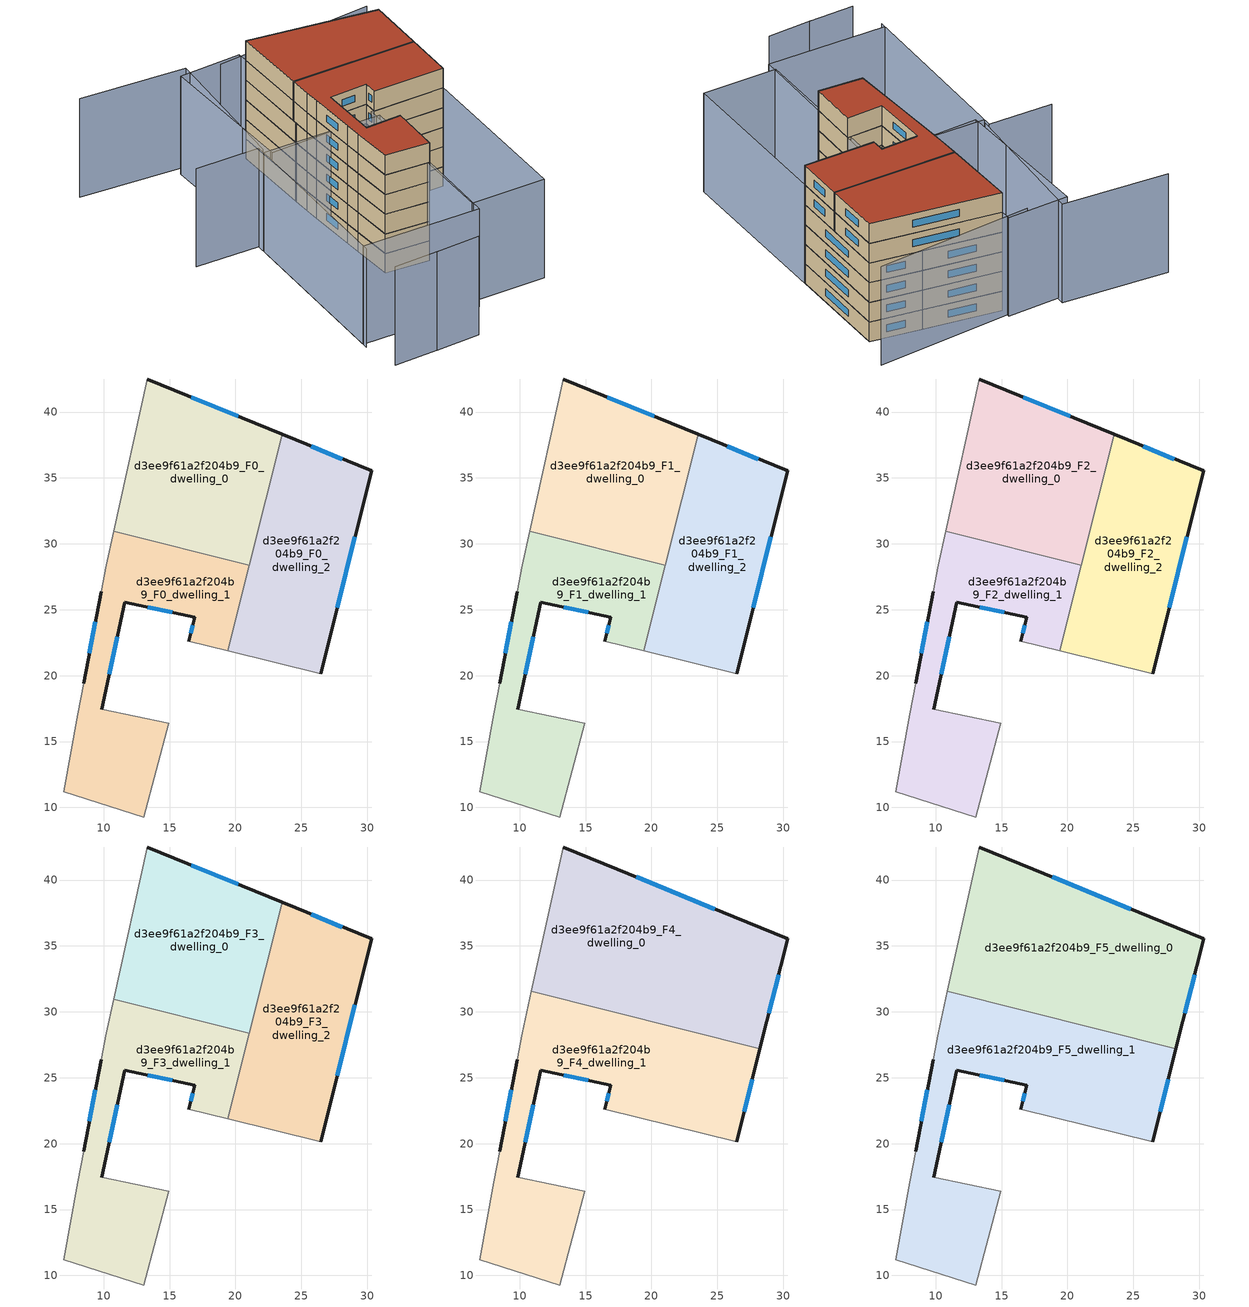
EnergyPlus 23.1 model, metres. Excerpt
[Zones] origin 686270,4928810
d3ee9f61a2f204b9_F0_dwelling_0
 floor ground (EU_floor_Construction): 21.05,28.36 23.55,38.31 13.31,42.51 10.76,30.95 z0
 wall outside (EU_wall_Construction): 13.31,42.51 23.55,38.31 z0:3
 wall adiabatic (EU_wall_Construction): 10.76,30.95 13.31,42.51 z0:3
 wall to d3ee9f61a2f204b9_F0_dwelling_1 (EU_wall_Construction): 21.05,28.36 10.76,30.95 z0:3
 wall to d3ee9f61a2f204b9_F0_dwelling_2 (EU_wall_Construction): 23.55,38.31 21.05,28.36 z0:3
 window (EU_Window_Construction): 16.64,41.14 20.22,39.67 z0.98:2.02
d3ee9f61a2f204b9_F0_dwelling_1
 floor ground (EU_floor_Construction): 13.04,9.27 14.93,16.4 9.86,17.46 11.61,25.57 16.92,24.43 16.46,22.61 19.42,21.88 21.05,28.36 10.76,30.95 10.19,28.37 9.81,26.36 8.48,19.43 8.05,17.08 6.99,11.2 z0
 wall outside (EU_wall_Construction): 8.48,19.43 9.81,26.36 / 16.46,22.61 16.92,24.43 11.61,25.57 9.86,17.46 z0:3
 wall adiabatic (EU_wall_Construction): 9.81,26.36 10.19,28.37 10.76,30.95 / 19.42,21.88 16.46,22.61 / 9.86,17.46 14.93,16.4 13.04,9.27 6.99,11.2 8.05,17.08 8.48,19.43 z0:3
 wall to d3ee9f61a2f204b9_F0_dwelling_2 (EU_wall_Construction): 21.05,28.36 19.42,21.88 z0:3
 window (EU_Window_Construction): 8.91,21.68 9.38,24.1 / 16.61,23.2 16.77,23.84 / 15.19,24.8 13.34,25.2 / 11.04,22.93 10.43,20.1 z0.98:2.02
d3ee9f61a2f204b9_F0_dwelling_2
 floor ground (EU_floor_Construction): 26.46,20.14 30.33,35.53 23.55,38.31 19.42,21.88 z0
 wall outside (EU_wall_Construction): 23.55,38.31 30.33,35.53 26.46,20.14 z0:3
 wall adiabatic (EU_wall_Construction): 26.46,20.14 19.42,21.88 z0:3
 window (EU_Window_Construction): 25.75,37.4 28.12,36.43 / 29.07,30.52 27.72,25.14 z0.98:2.02
d3ee9f61a2f204b9_F1_dwelling_0
 floor to d3ee9f61a2f204b9_F0_dwelling_0 (EU_floor_Construction): 21.05,28.36 23.55,38.31 13.31,42.51 10.76,30.95 z3
 wall outside (EU_wall_Construction): 13.31,42.51 23.55,38.31 z3:6
 wall adiabatic (EU_wall_Construction): 10.76,30.95 13.31,42.51 z3:6
 wall to d3ee9f61a2f204b9_F1_dwelling_1 (EU_wall_Construction): 21.05,28.36 10.76,30.95 z3:6
 wall to d3ee9f61a2f204b9_F1_dwelling_2 (EU_wall_Construction): 23.55,38.31 21.05,28.36 z3:6
 window (EU_Window_Construction): 16.64,41.14 20.22,39.67 z3.98:5.02
d3ee9f61a2f204b9_F1_dwelling_1
 floor to d3ee9f61a2f204b9_F0_dwelling_1 (EU_floor_Construction): 13.03,9.27 14.93,16.4 9.86,17.46 11.61,25.57 16.92,24.43 16.46,22.61 19.42,21.88 21.05,28.36 10.76,30.95 10.19,28.37 9.81,26.36 8.48,19.43 8.05,17.08 6.99,11.2 z3
 wall outside (EU_wall_Construction): 8.48,19.43 9.81,26.36 / 16.46,22.61 16.92,24.43 11.61,25.57 9.86,17.46 z3:6
 wall adiabatic (EU_wall_Construction): 9.81,26.36 10.19,28.37 10.76,30.95 / 19.42,21.88 16.46,22.61 / 9.86,17.46 14.93,16.4 13.04,9.27 6.99,11.2 8.05,17.08 8.48,19.43 z3:6
 wall to d3ee9f61a2f204b9_F1_dwelling_2 (EU_wall_Construction): 21.05,28.36 19.42,21.88 z3:6
 window (EU_Window_Construction): 8.91,21.68 9.38,24.1 / 16.61,23.2 16.77,23.84 / 15.19,24.8 13.34,25.2 / 11.04,22.93 10.43,20.1 z3.98:5.02
d3ee9f61a2f204b9_F1_dwelling_2
 floor to d3ee9f61a2f204b9_F0_dwelling_2 (EU_floor_Construction): 26.46,20.14 30.33,35.53 23.55,38.31 19.42,21.88 z3
 wall outside (EU_wall_Construction): 23.55,38.31 30.33,35.53 26.46,20.14 z3:6
 wall adiabatic (EU_wall_Construction): 26.46,20.14 19.42,21.88 z3:6
 window (EU_Window_Construction): 25.75,37.4 28.12,36.43 / 29.07,30.52 27.72,25.14 z3.98:5.02
d3ee9f61a2f204b9_F2_dwelling_0
 floor to d3ee9f61a2f204b9_F1_dwelling_0 (EU_floor_Construction): 21.05,28.36 23.55,38.31 13.31,42.51 10.76,30.95 z6
 wall outside (EU_wall_Construction): 13.31,42.51 23.55,38.31 z6:9
 wall adiabatic (EU_wall_Construction): 10.76,30.95 13.31,42.51 z6:9
 wall to d3ee9f61a2f204b9_F2_dwelling_1 (EU_wall_Construction): 21.05,28.36 10.76,30.95 z6:9
 wall to d3ee9f61a2f204b9_F2_dwelling_2 (EU_wall_Construction): 23.55,38.31 21.05,28.36 z6:9
 window (EU_Window_Construction): 16.64,41.14 20.22,39.67 z6.98:8.02
d3ee9f61a2f204b9_F2_dwelling_1
 floor to d3ee9f61a2f204b9_F1_dwelling_1 (EU_floor_Construction): 13.03,9.27 14.93,16.4 9.86,17.46 11.61,25.57 16.92,24.43 16.46,22.61 19.42,21.88 21.05,28.36 10.76,30.95 10.19,28.37 9.81,26.36 8.48,19.43 8.05,17.08 6.99,11.2 z6
 wall outside (EU_wall_Construction): 8.48,19.43 9.81,26.36 / 16.46,22.61 16.92,24.43 11.61,25.57 9.86,17.46 z6:9
 wall adiabatic (EU_wall_Construction): 9.81,26.36 10.19,28.37 10.76,30.95 / 19.42,21.88 16.46,22.61 / 9.86,17.46 14.93,16.4 13.04,9.27 6.99,11.2 8.05,17.08 8.48,19.43 z6:9
 wall to d3ee9f61a2f204b9_F2_dwelling_2 (EU_wall_Construction): 21.05,28.36 19.42,21.88 z6:9
 window (EU_Window_Construction): 8.91,21.68 9.38,24.1 / 16.61,23.2 16.77,23.84 / 15.19,24.8 13.34,25.2 / 11.04,22.93 10.43,20.1 z6.98:8.02
d3ee9f61a2f204b9_F2_dwelling_2
 floor to d3ee9f61a2f204b9_F1_dwelling_2 (EU_floor_Construction): 26.46,20.14 30.33,35.53 23.55,38.31 19.42,21.88 z6
 wall outside (EU_wall_Construction): 23.55,38.31 30.33,35.53 26.46,20.14 z6:9
 wall adiabatic (EU_wall_Construction): 26.46,20.14 19.42,21.88 z6:9
 window (EU_Window_Construction): 25.75,37.4 28.12,36.43 / 29.07,30.52 27.72,25.14 z6.98:8.02
d3ee9f61a2f204b9_F3_dwelling_0
 floor to d3ee9f61a2f204b9_F2_dwelling_0 (EU_floor_Construction): 21.05,28.36 23.55,38.31 13.31,42.51 10.76,30.95 z9
 wall outside (EU_wall_Construction): 13.31,42.51 23.55,38.31 z9:12
 wall adiabatic (EU_wall_Construction): 10.76,30.95 13.31,42.51 z9:12
 wall to d3ee9f61a2f204b9_F3_dwelling_1 (EU_wall_Construction): 21.05,28.36 10.76,30.95 z9:12
 wall to d3ee9f61a2f204b9_F3_dwelling_2 (EU_wall_Construction): 23.55,38.31 21.05,28.36 z9:12
 window (EU_Window_Construction): 16.64,41.14 20.22,39.67 z9.98:11.02
d3ee9f61a2f204b9_F3_dwelling_1
 floor to d3ee9f61a2f204b9_F2_dwelling_1 (EU_floor_Construction): 13.03,9.27 14.93,16.4 9.86,17.46 11.61,25.57 16.92,24.43 16.46,22.61 19.42,21.88 21.05,28.36 10.76,30.95 10.19,28.37 9.81,26.36 8.48,19.43 8.05,17.08 6.99,11.2 z9
 wall outside (EU_wall_Construction): 8.48,19.43 9.81,26.36 / 16.46,22.61 16.92,24.43 11.61,25.57 9.86,17.46 z9:12
 wall adiabatic (EU_wall_Construction): 9.81,26.36 10.19,28.37 10.76,30.95 / 19.42,21.88 16.46,22.61 / 9.86,17.46 14.93,16.4 13.04,9.27 6.99,11.2 8.05,17.08 8.48,19.43 z9:12
 wall to d3ee9f61a2f204b9_F3_dwelling_2 (EU_wall_Construction): 21.05,28.36 19.42,21.88 z9:12
 window (EU_Window_Construction): 8.91,21.68 9.38,24.1 / 16.61,23.2 16.77,23.84 / 15.19,24.8 13.34,25.2 / 11.04,22.93 10.43,20.1 z9.98:11.02
d3ee9f61a2f204b9_F3_dwelling_2
 floor to d3ee9f61a2f204b9_F2_dwelling_2 (EU_floor_Construction): 26.46,20.14 30.33,35.53 23.55,38.31 19.42,21.88 z9
 wall outside (EU_wall_Construction): 23.55,38.31 30.33,35.53 26.46,20.14 z9:12
 wall adiabatic (EU_wall_Construction): 26.46,20.14 19.42,21.88 z9:12
 window (EU_Window_Construction): 25.75,37.4 28.12,36.43 / 29.07,30.52 27.72,25.14 z9.98:11.02
d3ee9f61a2f204b9_F4_dwelling_0
 floor to d3ee9f61a2f204b9_F3_dwelling_0 (EU_floor_Construction): 21.2,28.96 23.55,38.31 13.31,42.51 10.89,31.55 z12
 floor to d3ee9f61a2f204b9_F3_dwelling_2 (EU_floor_Construction): 28.23,27.19 30.33,35.53 23.55,38.31 21.2,28.96 z12
 wall outside (EU_wall_Construction): 13.31,42.51 30.33,35.53 28.23,27.19 z12:15
 wall adiabatic (EU_wall_Construction): 10.89,31.55 13.31,42.51 z12:15
 wall to d3ee9f61a2f204b9_F4_dwelling_1 (EU_wall_Construction): 28.23,27.19 10.89,31.55 z12:15
 window (EU_Window_Construction): 18.84,40.24 24.79,37.8 / 29.65,32.82 28.91,29.9 z12.98:14.02
d3ee9f61a2f204b9_F4_dwelling_1
 floor to d3ee9f61a2f204b9_F3_dwelling_0 (EU_floor_Construction): 21.05,28.36 21.2,28.96 10.89,31.55 10.76,30.95 z12
 floor to d3ee9f61a2f204b9_F3_dwelling_1 (EU_floor_Construction): 13.03,9.27 14.93,16.4 9.86,17.46 11.61,25.57 16.92,24.43 16.46,22.61 19.42,21.88 21.05,28.36 10.76,30.95 10.19,28.37 9.81,26.36 8.48,19.43 8.05,17.08 6.99,11.2 z12
 floor to d3ee9f61a2f204b9_F3_dwelling_2 (EU_floor_Construction): 26.46,20.14 28.23,27.19 21.2,28.96 19.42,21.88 z12
 wall outside (EU_wall_Construction): 28.23,27.19 26.46,20.14 / 16.46,22.61 16.92,24.43 11.61,25.57 9.86,17.46 / 8.48,19.43 9.81,26.36 z12:15
 wall adiabatic (EU_wall_Construction): 26.46,20.14 16.46,22.61 / 9.86,17.46 14.93,16.4 13.04,9.27 6.99,11.2 8.05,17.08 8.48,19.43 / 9.81,26.36 10.19,28.37 10.89,31.55 z12:15
 window (EU_Window_Construction): 27.66,24.9 27.03,22.43 / 16.61,23.2 16.77,23.84 / 15.19,24.8 13.34,25.2 / 11.04,22.93 10.43,20.1 / 8.91,21.68 9.38,24.1 z12.98:14.02
d3ee9f61a2f204b9_F5_dwelling_0
 floor to d3ee9f61a2f204b9_F4_dwelling_0 (EU_floor_Construction): 28.23,27.19 30.33,35.53 13.31,42.51 10.89,31.55 z15
 wall outside (EU_wall_Construction): 13.31,42.51 30.33,35.53 28.23,27.19 z15:18
 wall adiabatic (EU_wall_Construction): 10.89,31.55 13.31,42.51 z15:18
 wall to d3ee9f61a2f204b9_F5_dwelling_1 (EU_wall_Construction): 28.23,27.19 10.89,31.55 z15:18
 window (EU_Window_Construction): 18.84,40.24 24.79,37.8 / 29.65,32.82 28.91,29.9 z15.98:17.02
 roof outside (EU_roof_Construction): 30.33,35.53 28.23,27.19 10.89,31.55 13.31,42.51 z18
d3ee9f61a2f204b9_F5_dwelling_1
 floor to d3ee9f61a2f204b9_F4_dwelling_1 (EU_floor_Construction): 26.46,20.14 28.23,27.19 10.89,31.55 10.19,28.37 9.81,26.36 8.48,19.43 8.05,17.08 6.99,11.2 13.03,9.27 14.93,16.4 9.86,17.46 11.61,25.57 16.92,24.43 16.46,22.61 z15
 wall outside (EU_wall_Construction): 28.23,27.19 26.46,20.14 / 16.46,22.61 16.92,24.43 11.61,25.57 9.86,17.46 / 8.48,19.43 9.81,26.36 z15:18
 wall adiabatic (EU_wall_Construction): 26.46,20.14 16.46,22.61 / 9.86,17.46 14.93,16.4 13.04,9.27 6.99,11.2 8.05,17.08 8.48,19.43 / 9.81,26.36 10.19,28.37 10.89,31.55 z15:18
 window (EU_Window_Construction): 27.66,24.9 27.03,22.43 / 16.61,23.2 16.77,23.84 / 15.19,24.8 13.34,25.2 / 11.04,22.93 10.43,20.1 / 8.91,21.68 9.38,24.1 z15.98:17.02
 roof outside (EU_roof_Construction): 28.23,27.19 26.46,20.14 16.46,22.61 16.92,24.43 11.61,25.57 9.86,17.46 14.93,16.4 13.04,9.27 6.99,11.2 8.05,17.08 8.48,19.43 9.81,26.36 10.19,28.37 10.89,31.55 z18
shading: -0.96,-5.92 5.29,-7.2 / -7.16,-4.57 -0.8,-5.92 / -8.91,29.38 0.03,27.01 / 0.03,27.01 -6.86,0.93 / -7.84,51.21 6.63,46.62 / 6.63,46.62 0.23,26.44 / 33.04,40.36 10.4,44.05 / 26.46,20.14 20.47,-3.85 / 20.47,-3.85 10.07,-1.25 / 10.07,-1.25 16.06,22.73 / 16.06,22.73 26.46,20.14 / -6.67,1.67 -0.29,25.78 / -0.29,25.78 16.25,21.41 / 16.25,21.41 9.87,-2.71 / 9.87,-2.71 -6.67,1.67 / 13.61,43.92 9.21,23.22 / 9.21,23.22 0.51,25.07 / 0.51,25.07 4.91,45.77 / 4.91,45.77 13.61,43.92 z0:15
[Building]
EU S2 Campaign: North Axis=0; Terrain=City; Solar Distribution=FullExterior
[Site:Location]
Bologna: Latitude=44.5; Longitude=11.25; Time Zone=1; Elevation=37
[SizingPeriod:WeatherFileDays]
AnnualSizingPeriod: Begin Month=1; Begin Day of Month=1; End Month=12; End Day of Month=31; Day of Week for Start Day=Monday; Use Weather File Daylight Saving Period=No; Use Weather File Rain and Snow Indicators=No
[MATERIAL]
EU_InternalMass_Material: Roughness=MediumRough; Thickness=0.1; Conductivity=1; Density=1800; Specific Heat=900; Thermal Absorptance=0.9; Solar Absorptance=0.7; Visible Absorptance=0.7
[MATERIAL:NOMASS] Roughness=MediumRough; Thermal Absorptance=0.9; Solar Absorptance=0.7; Visible Absorptance=0.7
Name | Thermal Resistance
EU_wall_NoMass | 0.905828
EU_roof_NoMass | 0.37593
EU_floor_NoMass | 0.67114
[WINDOWMATERIAL:SIMPLEGLAZINGSYSTEM]
EU_Window_SimpleGlazing: UFactor=4.52486; Solar Heat Gain Coefficient=0.85; Visible Transmittance=0.85
[CONSTRUCTION]
EU_wall_Construction: EU_wall_NoMass
EU_roof_Construction: EU_roof_NoMass
EU_floor_Construction: EU_floor_NoMass
EU_InternalMass_Construction: EU_InternalMass_Material
EU_Window_Construction: EU_Window_SimpleGlazing
[ZONE] Type=1; Multiplier=1; Ceiling Height=autocalculate; Floor Area=autocalculate; Part of Total Floor Area=Yes
Name | Volume
d3ee9f61a2f204b9_F0_dwelling_0 | 356.921
d3ee9f61a2f204b9_F1_dwelling_0; d3ee9f61a2f204b9_F2_dwelling_0; d3ee9f61a2f204b9_F3_dwelling_0 | 356.92
d3ee9f61a2f204b9_F4_dwelling_0 | 535.384
d3ee9f61a2f204b9_F5_dwelling_0 | 535.397
d3ee9f61a2f204b9_F0_dwelling_1 | 356.944
d3ee9f61a2f204b9_F1_dwelling_1; d3ee9f61a2f204b9_F2_dwelling_1; d3ee9f61a2f204b9_F3_dwelling_1; d3ee9f61a2f204b9_F1_dwelling_2; d3ee9f61a2f204b9_F2_dwelling_2; d3ee9f61a2f204b9_F3_dwelling_2 | 356.945
d3ee9f61a2f204b9_F4_dwelling_1 | 535.414
d3ee9f61a2f204b9_F5_dwelling_1 | 535.418
d3ee9f61a2f204b9_F0_dwelling_2 | 356.946
[INTERNALMASS] Construction=EU_InternalMass_Construction
Name | Zone or ZoneList | Surface Area
d3ee9f61a2f204b9_F0_dwelling_0_EU_InternalMass | d3ee9f61a2f204b9_F0_dwelling_0 | 118.975
d3ee9f61a2f204b9_F0_dwelling_1_EU_InternalMass | d3ee9f61a2f204b9_F0_dwelling_1 | 118.982
d3ee9f61a2f204b9_F0_dwelling_2_EU_InternalMass | d3ee9f61a2f204b9_F0_dwelling_2 | 118.982
d3ee9f61a2f204b9_F1_dwelling_0_EU_InternalMass | d3ee9f61a2f204b9_F1_dwelling_0 | 118.975
d3ee9f61a2f204b9_F1_dwelling_1_EU_InternalMass | d3ee9f61a2f204b9_F1_dwelling_1 | 118.982
d3ee9f61a2f204b9_F1_dwelling_2_EU_InternalMass | d3ee9f61a2f204b9_F1_dwelling_2 | 118.982
d3ee9f61a2f204b9_F2_dwelling_0_EU_InternalMass | d3ee9f61a2f204b9_F2_dwelling_0 | 118.975
d3ee9f61a2f204b9_F2_dwelling_1_EU_InternalMass | d3ee9f61a2f204b9_F2_dwelling_1 | 118.982
d3ee9f61a2f204b9_F2_dwelling_2_EU_InternalMass | d3ee9f61a2f204b9_F2_dwelling_2 | 118.982
d3ee9f61a2f204b9_F3_dwelling_0_EU_InternalMass | d3ee9f61a2f204b9_F3_dwelling_0 | 118.975
d3ee9f61a2f204b9_F3_dwelling_1_EU_InternalMass | d3ee9f61a2f204b9_F3_dwelling_1 | 118.982
d3ee9f61a2f204b9_F3_dwelling_2_EU_InternalMass | d3ee9f61a2f204b9_F3_dwelling_2 | 118.982
d3ee9f61a2f204b9_F4_dwelling_0_EU_InternalMass | d3ee9f61a2f204b9_F4_dwelling_0 | 178.466
d3ee9f61a2f204b9_F4_dwelling_1_EU_InternalMass | d3ee9f61a2f204b9_F4_dwelling_1 | 178.472
d3ee9f61a2f204b9_F5_dwelling_0_EU_InternalMass | d3ee9f61a2f204b9_F5_dwelling_0 | 178.466
d3ee9f61a2f204b9_F5_dwelling_1_EU_InternalMass | d3ee9f61a2f204b9_F5_dwelling_1 | 178.472
[OTHEREQUIPMENT] Fuel Type=Electricity; Design Level Calculation Method=Watts/Area; Power per Zone Floor Area=1; Fraction Latent=0; Fraction Radiant=0; Fraction Lost=0; Carbon Dioxide Generation Rate=0; EndUse Subcategory=EU_Step8_InternalGains
Name | Zone or ZoneList or Space or SpaceList | Schedule
EU_Step8_InternalGain_d3ee9f61a2f204b9_F0_dwelling_0_f000 | d3ee9f61a2f204b9_F0_dwelling_0 | EU_Step8_GainSchedule_d3ee9f61a2f204b9_F0_dwelling_0_f000
EU_Step8_InternalGain_d3ee9f61a2f204b9_F0_dwelling_1_f000 | d3ee9f61a2f204b9_F0_dwelling_1 | EU_Step8_GainSchedule_d3ee9f61a2f204b9_F0_dwelling_1_f000
EU_Step8_InternalGain_d3ee9f61a2f204b9_F0_dwelling_2_f000 | d3ee9f61a2f204b9_F0_dwelling_2 | EU_Step8_GainSchedule_d3ee9f61a2f204b9_F0_dwelling_2_f000
EU_Step8_InternalGain_d3ee9f61a2f204b9_F1_dwelling_0_f000 | d3ee9f61a2f204b9_F1_dwelling_0 | EU_Step8_GainSchedule_d3ee9f61a2f204b9_F1_dwelling_0_f000
EU_Step8_InternalGain_d3ee9f61a2f204b9_F1_dwelling_1_f000 | d3ee9f61a2f204b9_F1_dwelling_1 | EU_Step8_GainSchedule_d3ee9f61a2f204b9_F1_dwelling_1_f000
EU_Step8_InternalGain_d3ee9f61a2f204b9_F1_dwelling_2_f000 | d3ee9f61a2f204b9_F1_dwelling_2 | EU_Step8_GainSchedule_d3ee9f61a2f204b9_F1_dwelling_2_f000
EU_Step8_InternalGain_d3ee9f61a2f204b9_F2_dwelling_0_f000 | d3ee9f61a2f204b9_F2_dwelling_0 | EU_Step8_GainSchedule_d3ee9f61a2f204b9_F2_dwelling_0_f000
EU_Step8_InternalGain_d3ee9f61a2f204b9_F2_dwelling_1_f000 | d3ee9f61a2f204b9_F2_dwelling_1 | EU_Step8_GainSchedule_d3ee9f61a2f204b9_F2_dwelling_1_f000
EU_Step8_InternalGain_d3ee9f61a2f204b9_F2_dwelling_2_f000 | d3ee9f61a2f204b9_F2_dwelling_2 | EU_Step8_GainSchedule_d3ee9f61a2f204b9_F2_dwelling_2_f000
EU_Step8_InternalGain_d3ee9f61a2f204b9_F3_dwelling_0_f000 | d3ee9f61a2f204b9_F3_dwelling_0 | EU_Step8_GainSchedule_d3ee9f61a2f204b9_F3_dwelling_0_f000
EU_Step8_InternalGain_d3ee9f61a2f204b9_F3_dwelling_1_f000 | d3ee9f61a2f204b9_F3_dwelling_1 | EU_Step8_GainSchedule_d3ee9f61a2f204b9_F3_dwelling_1_f000
EU_Step8_InternalGain_d3ee9f61a2f204b9_F3_dwelling_2_f000 | d3ee9f61a2f204b9_F3_dwelling_2 | EU_Step8_GainSchedule_d3ee9f61a2f204b9_F3_dwelling_2_f000
EU_Step8_InternalGain_d3ee9f61a2f204b9_F4_dwelling_0_f000 | d3ee9f61a2f204b9_F4_dwelling_0 | EU_Step8_GainSchedule_d3ee9f61a2f204b9_F4_dwelling_0_f000
EU_Step8_InternalGain_d3ee9f61a2f204b9_F4_dwelling_1_f000 | d3ee9f61a2f204b9_F4_dwelling_1 | EU_Step8_GainSchedule_d3ee9f61a2f204b9_F4_dwelling_1_f000
EU_Step8_InternalGain_d3ee9f61a2f204b9_F5_dwelling_0_f000 | d3ee9f61a2f204b9_F5_dwelling_0 | EU_Step8_GainSchedule_d3ee9f61a2f204b9_F5_dwelling_0_f000
EU_Step8_InternalGain_d3ee9f61a2f204b9_F5_dwelling_1_f000 | d3ee9f61a2f204b9_F5_dwelling_1 | EU_Step8_GainSchedule_d3ee9f61a2f204b9_F5_dwelling_1_f000
[ZONEVENTILATION:DESIGNFLOWRATE] Schedule=EU_AlwaysOn; Design Flow Rate Calculation Method=AirChanges/Hour; Air Changes per Hour=0.73129; Ventilation Type=Natural; Fan Pressure Rise=0; Fan Total Efficiency=1; Constant Term Coefficient=1; Temperature Term Coefficient=0; Velocity Term Coefficient=0; Velocity Squared Term Coefficient=0; Minimum Indoor Temperature=-100; Maximum Indoor Temperature=100; Delta Temperature=-100; Minimum Outdoor Temperature=-100; Maximum Outdoor Temperature=100; Maximum Wind Speed=40
Name | Zone or ZoneList or Space or SpaceList
EU_ConstantAir_d3ee9f61a2f204b9_F0_dwelling_0 | d3ee9f61a2f204b9_F0_dwelling_0
EU_ConstantAir_d3ee9f61a2f204b9_F0_dwelling_1 | d3ee9f61a2f204b9_F0_dwelling_1
EU_ConstantAir_d3ee9f61a2f204b9_F0_dwelling_2 | d3ee9f61a2f204b9_F0_dwelling_2
EU_ConstantAir_d3ee9f61a2f204b9_F1_dwelling_0 | d3ee9f61a2f204b9_F1_dwelling_0
EU_ConstantAir_d3ee9f61a2f204b9_F1_dwelling_1 | d3ee9f61a2f204b9_F1_dwelling_1
EU_ConstantAir_d3ee9f61a2f204b9_F1_dwelling_2 | d3ee9f61a2f204b9_F1_dwelling_2
EU_ConstantAir_d3ee9f61a2f204b9_F2_dwelling_0 | d3ee9f61a2f204b9_F2_dwelling_0
EU_ConstantAir_d3ee9f61a2f204b9_F2_dwelling_1 | d3ee9f61a2f204b9_F2_dwelling_1
EU_ConstantAir_d3ee9f61a2f204b9_F2_dwelling_2 | d3ee9f61a2f204b9_F2_dwelling_2
EU_ConstantAir_d3ee9f61a2f204b9_F3_dwelling_0 | d3ee9f61a2f204b9_F3_dwelling_0
EU_ConstantAir_d3ee9f61a2f204b9_F3_dwelling_1 | d3ee9f61a2f204b9_F3_dwelling_1
EU_ConstantAir_d3ee9f61a2f204b9_F3_dwelling_2 | d3ee9f61a2f204b9_F3_dwelling_2
EU_ConstantAir_d3ee9f61a2f204b9_F4_dwelling_0 | d3ee9f61a2f204b9_F4_dwelling_0
EU_ConstantAir_d3ee9f61a2f204b9_F4_dwelling_1 | d3ee9f61a2f204b9_F4_dwelling_1
EU_ConstantAir_d3ee9f61a2f204b9_F5_dwelling_0 | d3ee9f61a2f204b9_F5_dwelling_0
EU_ConstantAir_d3ee9f61a2f204b9_F5_dwelling_1 | d3ee9f61a2f204b9_F5_dwelling_1
[HVACTEMPLATE:THERMOSTAT] Constant Heating Setpoint=20; Constant Cooling Setpoint=50
EU_HeatOnly_d3ee9f61a2f204b9_F0_dwelling_0; EU_HeatOnly_d3ee9f61a2f204b9_F0_dwelling_1; EU_HeatOnly_d3ee9f61a2f204b9_F0_dwelling_2; EU_HeatOnly_d3ee9f61a2f204b9_F1_dwelling_0; EU_HeatOnly_d3ee9f61a2f204b9_F1_dwelling_1; EU_HeatOnly_d3ee9f61a2f204b9_F1_dwelling_2; EU_HeatOnly_d3ee9f61a2f204b9_F2_dwelling_0; EU_HeatOnly_d3ee9f61a2f204b9_F2_dwelling_1; EU_HeatOnly_d3ee9f61a2f204b9_F2_dwelling_2; EU_HeatOnly_d3ee9f61a2f204b9_F3_dwelling_0; EU_HeatOnly_d3ee9f61a2f204b9_F3_dwelling_1; EU_HeatOnly_d3ee9f61a2f204b9_F3_dwelling_2; EU_HeatOnly_d3ee9f61a2f204b9_F4_dwelling_0; EU_HeatOnly_d3ee9f61a2f204b9_F4_dwelling_1; EU_HeatOnly_d3ee9f61a2f204b9_F5_dwelling_0; EU_HeatOnly_d3ee9f61a2f204b9_F5_dwelling_1
[HVACTEMPLATE:ZONE:IDEALLOADSAIRSYSTEM] System Availability Schedule=EU_AlwaysOn; Maximum Heating Supply Air Temperature=50; Minimum Cooling Supply Air Temperature=13; Maximum Heating Supply Air Humidity Ratio=0.0156; Minimum Cooling Supply Air Humidity Ratio=0.0077; Heating Limit=NoLimit; Cooling Limit=NoLimit; Heating Availability Schedule=EU_AlwaysOn; Cooling Availability Schedule=EU_CoolingOff; Dehumidification Control Type=ConstantSensibleHeatRatio; Cooling Sensible Heat Ratio=0.7; Dehumidification Setpoint=60; Humidification Control Type=None; Humidification Setpoint=30; Outdoor Air Method=None; Outdoor Air Flow Rate per Person=0.00944; Outdoor Air Flow Rate per Zone Floor Area=0; Outdoor Air Flow Rate per Zone=0; Demand Controlled Ventilation Type=None; Outdoor Air Economizer Type=NoEconomizer; Heat Recovery Type=None; Sensible Heat Recovery Effectiveness=0.7; Latent Heat Recovery Effectiveness=0.65
Name | Template Thermostat
d3ee9f61a2f204b9_F0_dwelling_0 | EU_HeatOnly_d3ee9f61a2f204b9_F0_dwelling_0
d3ee9f61a2f204b9_F0_dwelling_1 | EU_HeatOnly_d3ee9f61a2f204b9_F0_dwelling_1
d3ee9f61a2f204b9_F0_dwelling_2 | EU_HeatOnly_d3ee9f61a2f204b9_F0_dwelling_2
d3ee9f61a2f204b9_F1_dwelling_0 | EU_HeatOnly_d3ee9f61a2f204b9_F1_dwelling_0
d3ee9f61a2f204b9_F1_dwelling_1 | EU_HeatOnly_d3ee9f61a2f204b9_F1_dwelling_1
d3ee9f61a2f204b9_F1_dwelling_2 | EU_HeatOnly_d3ee9f61a2f204b9_F1_dwelling_2
d3ee9f61a2f204b9_F2_dwelling_0 | EU_HeatOnly_d3ee9f61a2f204b9_F2_dwelling_0
d3ee9f61a2f204b9_F2_dwelling_1 | EU_HeatOnly_d3ee9f61a2f204b9_F2_dwelling_1
d3ee9f61a2f204b9_F2_dwelling_2 | EU_HeatOnly_d3ee9f61a2f204b9_F2_dwelling_2
d3ee9f61a2f204b9_F3_dwelling_0 | EU_HeatOnly_d3ee9f61a2f204b9_F3_dwelling_0
d3ee9f61a2f204b9_F3_dwelling_1 | EU_HeatOnly_d3ee9f61a2f204b9_F3_dwelling_1
d3ee9f61a2f204b9_F3_dwelling_2 | EU_HeatOnly_d3ee9f61a2f204b9_F3_dwelling_2
d3ee9f61a2f204b9_F4_dwelling_0 | EU_HeatOnly_d3ee9f61a2f204b9_F4_dwelling_0
d3ee9f61a2f204b9_F4_dwelling_1 | EU_HeatOnly_d3ee9f61a2f204b9_F4_dwelling_1
d3ee9f61a2f204b9_F5_dwelling_0 | EU_HeatOnly_d3ee9f61a2f204b9_F5_dwelling_0
d3ee9f61a2f204b9_F5_dwelling_1 | EU_HeatOnly_d3ee9f61a2f204b9_F5_dwelling_1
[SIZING:ZONE] Zone Cooling Design Supply Air Temperature Input Method=SupplyAirTemperature; Zone Cooling Design Supply Air Temperature=13; Zone Heating Design Supply Air Temperature Input Method=SupplyAirTemperature; Zone Heating Design Supply Air Temperature=50; Zone Cooling Design Supply Air Humidity Ratio=0.008; Zone Heating Design Supply Air Humidity Ratio=0.008; Cooling Design Air Flow Method=DesignDay; Cooling Design Air Flow Rate=0; Cooling Minimum Air Flow per Zone Floor Area=0.000762; Cooling Minimum Air Flow=0; Cooling Minimum Air Flow Fraction=0.2; Heating Design Air Flow Method=DesignDay; Heating Design Air Flow Rate=0; Heating Maximum Air Flow per Zone Floor Area=0.002032; Heating Maximum Air Flow=0.141576; Heating Maximum Air Flow Fraction=0.3; Account for Dedicated Outdoor Air System=No; Dedicated Outdoor Air System Control Strategy=NeutralSupplyAir; Dedicated Outdoor Air Low Setpoint Temperature for Design=autosize; Dedicated Outdoor Air High Setpoint Temperature for Design=autosize; Zone Load Sizing Method=Sensible Load Only No Latent Load; Zone Latent Cooling Design Supply Air Humidity Ratio Input Method=HumidityRatioDifference; Zone Cooling Design Supply Air Humidity Ratio Difference=0.005; Zone Latent Heating Design Supply Air Humidity Ratio Input Method=HumidityRatioDifference; Zone Humidification Design Supply Air Humidity Ratio Difference=0.005
d3ee9f61a2f204b9_F0_dwelling_0; d3ee9f61a2f204b9_F0_dwelling_1; d3ee9f61a2f204b9_F0_dwelling_2; d3ee9f61a2f204b9_F1_dwelling_0; d3ee9f61a2f204b9_F1_dwelling_1; d3ee9f61a2f204b9_F1_dwelling_2; d3ee9f61a2f204b9_F2_dwelling_0; d3ee9f61a2f204b9_F2_dwelling_1; d3ee9f61a2f204b9_F2_dwelling_2; d3ee9f61a2f204b9_F3_dwelling_0; d3ee9f61a2f204b9_F3_dwelling_1; d3ee9f61a2f204b9_F3_dwelling_2; d3ee9f61a2f204b9_F4_dwelling_0; d3ee9f61a2f204b9_F4_dwelling_1; d3ee9f61a2f204b9_F5_dwelling_0; d3ee9f61a2f204b9_F5_dwelling_1
[SCHEDULE:CONSTANT]
Name | Hourly Value
EU_AlwaysOn | 1
EU_CoolingOff | 0
[SCHEDULE:FILE] Column Number=1; Rows to Skip at Top=0; Number of Hours of Data=8760; Column Separator=Comma; Interpolate to Timestep=No; Minutes per Item=60; Adjust Schedule for Daylight Savings=Yes
Name | File
EU_Step8_GainSchedule_d3ee9f61a2f204b9_F0_dwelling_0_f000 | ../../schedules/d3ee9f61a2f204b9/d3ee9f61a2f204b9_F0_dwelling_0_f000_gain.csv
EU_Step8_GainSchedule_d3ee9f61a2f204b9_F0_dwelling_1_f000 | ../../schedules/d3ee9f61a2f204b9/d3ee9f61a2f204b9_F0_dwelling_1_f000_gain.csv
EU_Step8_GainSchedule_d3ee9f61a2f204b9_F0_dwelling_2_f000 | ../../schedules/d3ee9f61a2f204b9/d3ee9f61a2f204b9_F0_dwelling_2_f000_gain.csv
EU_Step8_GainSchedule_d3ee9f61a2f204b9_F1_dwelling_0_f000 | ../../schedules/d3ee9f61a2f204b9/d3ee9f61a2f204b9_F1_dwelling_0_f000_gain.csv
EU_Step8_GainSchedule_d3ee9f61a2f204b9_F1_dwelling_1_f000 | ../../schedules/d3ee9f61a2f204b9/d3ee9f61a2f204b9_F1_dwelling_1_f000_gain.csv
EU_Step8_GainSchedule_d3ee9f61a2f204b9_F1_dwelling_2_f000 | ../../schedules/d3ee9f61a2f204b9/d3ee9f61a2f204b9_F1_dwelling_2_f000_gain.csv
EU_Step8_GainSchedule_d3ee9f61a2f204b9_F2_dwelling_0_f000 | ../../schedules/d3ee9f61a2f204b9/d3ee9f61a2f204b9_F2_dwelling_0_f000_gain.csv
EU_Step8_GainSchedule_d3ee9f61a2f204b9_F2_dwelling_1_f000 | ../../schedules/d3ee9f61a2f204b9/d3ee9f61a2f204b9_F2_dwelling_1_f000_gain.csv
EU_Step8_GainSchedule_d3ee9f61a2f204b9_F2_dwelling_2_f000 | ../../schedules/d3ee9f61a2f204b9/d3ee9f61a2f204b9_F2_dwelling_2_f000_gain.csv
EU_Step8_GainSchedule_d3ee9f61a2f204b9_F3_dwelling_0_f000 | ../../schedules/d3ee9f61a2f204b9/d3ee9f61a2f204b9_F3_dwelling_0_f000_gain.csv
EU_Step8_GainSchedule_d3ee9f61a2f204b9_F3_dwelling_1_f000 | ../../schedules/d3ee9f61a2f204b9/d3ee9f61a2f204b9_F3_dwelling_1_f000_gain.csv
EU_Step8_GainSchedule_d3ee9f61a2f204b9_F3_dwelling_2_f000 | ../../schedules/d3ee9f61a2f204b9/d3ee9f61a2f204b9_F3_dwelling_2_f000_gain.csv
EU_Step8_GainSchedule_d3ee9f61a2f204b9_F4_dwelling_0_f000 | ../../schedules/d3ee9f61a2f204b9/d3ee9f61a2f204b9_F4_dwelling_0_f000_gain.csv
EU_Step8_GainSchedule_d3ee9f61a2f204b9_F4_dwelling_1_f000 | ../../schedules/d3ee9f61a2f204b9/d3ee9f61a2f204b9_F4_dwelling_1_f000_gain.csv
EU_Step8_GainSchedule_d3ee9f61a2f204b9_F5_dwelling_0_f000 | ../../schedules/d3ee9f61a2f204b9/d3ee9f61a2f204b9_F5_dwelling_0_f000_gain.csv
EU_Step8_GainSchedule_d3ee9f61a2f204b9_F5_dwelling_1_f000 | ../../schedules/d3ee9f61a2f204b9/d3ee9f61a2f204b9_F5_dwelling_1_f000_gain.csv
